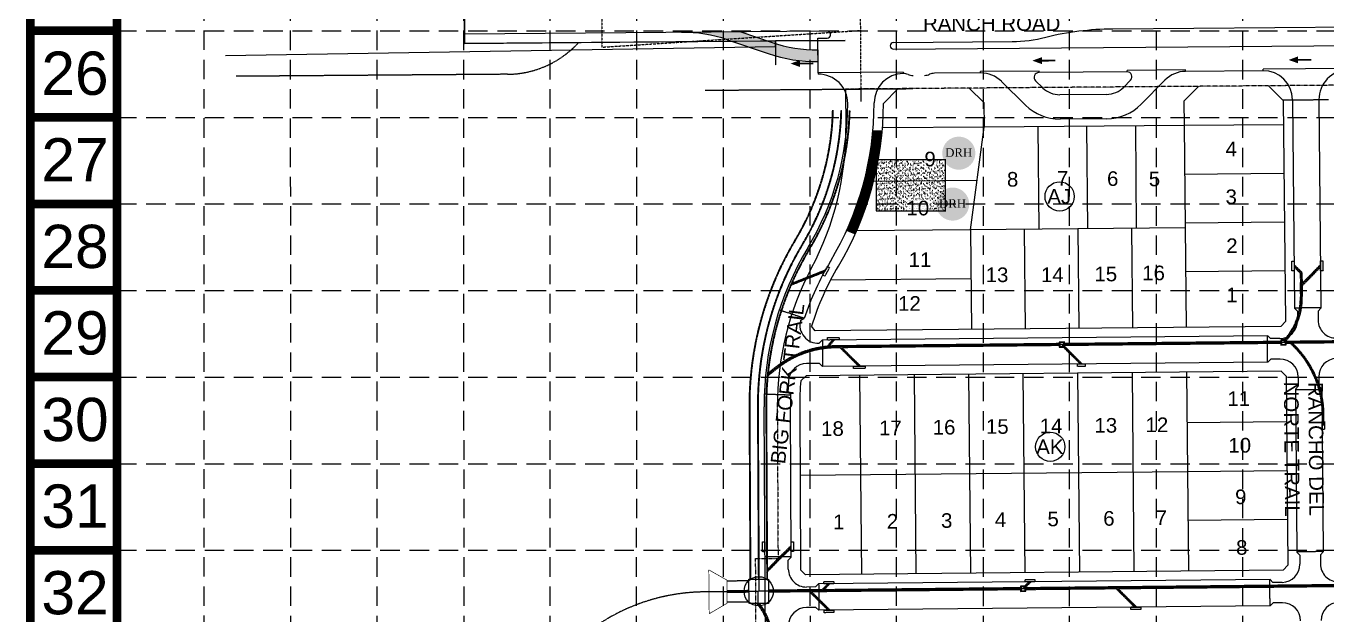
# Model space of a CAD drawing. Header units: inches. Extents: x 2510995 to 2514555, y 7106046 to 7111737.
# Drawn here: x 2510995 to 2512329, y 7108825 to 7109429 of the extents above; entities that cross this region are included whole.
import ezdxf
from ezdxf.enums import TextEntityAlignment as Align

# ---------------------------------------------------------------- set-up
doc = ezdxf.new("R2010")
doc.units = ezdxf.units.IN
doc.header["$MEASUREMENT"] = 0
for name, pattern in [('BORDER2', [0.875, 0.25, -0.125, 0.25, -0.125, 0, -0.125]), ('DASHED', [0.75, 0.5, -0.25]), ('HIDDEN', [0.375, 0.25, -0.125]), ('XHO465BS$0$HIDDEN', [0.375, 0.25, -0.125]), ('XHO465PV$0$HIDDEN2', [0.1875, 0.125, -0.0625]), ('XHO477ST$0$CL', [0.7, 0.5, -0.05, 0.1, -0.05]), ('XHOE001PT$0$HIDDEN2', [0.1875, 0.125, -0.0625]), ('XHOE002PPT-PHASE10$0$HIDDEN2', [0.1875, 0.125, -0.0625])]:
    doc.linetypes.add(name, pattern=pattern)
for name, color, linetype in [('BASE', 7, 'Continuous'), ('C-ROAD-LBL', 7, 'Continuous'), ('EROSION BLANKETS', 84, 'Continuous'), ('GRID', 254, 'DASHED'), ('LEGEND', 7, 'Continuous'), ('XHO465BS$0$C-ROAD-BACK-N', 6, 'Continuous'), ('XHO465BS$0$C-SSWR-UNDR-N', 3, 'XHO465BS$0$HIDDEN'), ('XHO465PT$0$C-ROAD-IDEN-N', 1, 'Continuous'), ('XHO465PT$0$V-ADJC-E', 6, 'Continuous'), ('XHO465PT$0$V-BNDY-N-P5', 3, 'BORDER2'), ('XHO465PT$0$V-PROP-SUBD-BLOK-IDEN-N-P5', 6, 'Continuous'), ('XHO465PT$0$V-PROP-SUBD-IDEN-N-P5', 6, 'Continuous'), ('XHO465PT$0$V-PROP-SUBD-N-P5', 7, 'Continuous'), ('XHO465PT$0$V-RWAY-LINE-N-P5', 4, 'Continuous'), ('XHO465PV$0$C-ROAD-BACK-N', 4, 'Continuous'), ('XHO465PV$0$C-ROAD-EXPJ', 6, 'XHO465PV$0$HIDDEN2'), ('XHO465ST$0$C-STRM-T1-TEXT', 4, 'Continuous'), ('XHOE001PT$0$V-ADJC-LINE-E', 6, 'Continuous'), ('XHOE001PT$0$V-ESMT-SSWR-E', 6, 'XHOE001PT$0$HIDDEN2'), ('XHOE001PV$0$C-ROAD-ASPH-N', 4, 'Continuous'), ('XHOE002PPT-PHASE10$0$V-ADJC-LINE-E', 6, 'Continuous'), ('XHOE002PPT-PHASE10$0$V-ESMT-SSWR-E', 6, 'XHOE002PPT-PHASE10$0$HIDDEN2'), ('ZSTORM', 5, 'XHO477ST$0$CL')]:
    doc.layers.add(name, color=color, linetype=linetype)
doc.styles.add('DRHorton', font='dutcheb.ttf')
doc.styles.get("Standard").update_dxf_attribs({"font": 'ARIAL.TTF'})
pattern_1 = [(37.5, (0, 0), (-0.0629933581, 1.926823769), [0, -1.52, 0, -1.7, 0, -1.625]), (7.5, (0, 0), (1.7697767053, 2.8221460652), [0, -0.82, 0, -1.37, 0, -0.525]), (327.5, (-1.23, 0), (3.11414186175, 0.00565905354), [0, -0.5, 0, -1.8, 0, -2.35]), (317.5, (-1.23, 0), (3.0061266046, 0.8776755649), [0, -0.25, 0, -1.18, 0, -1.35])]

# ---------------------------------------------------------------- blocks, each defined once
blk = doc.blocks.new('DRHorton')
h = blk.add_hatch(color=1)
h.paths.add_polyline_path([(78.7, 25.8, 1), (40.4, 25.8, 1)])
h.paths.add_polyline_path([(42.3, 17.9), (76.5, 17.9), (76.5, 34.9), (42.3, 34.9)], flags=24)
at = {"layer": 'BASE', "color": 176, "style": 'DRHorton'}
blk.add_text('DRH', height=9.81, dxfattribs=at).set_placement((59.4, 21.6), align=Align.CENTER)

msp = doc.modelspace()

# ---------------------------------------------------------------- hatches: boundary and pattern name
at = {"layer": 'BASE'}
h = msp.add_hatch(dxfattribs=at)
h.set_pattern_fill('AR-SAND', color=30, scale=1.29438, style=0)
h.set_pattern_definition([(37.5, (2513630.1838, 7109083.5384), (-0.131303, 4.0162554), [0, -3.1682753, 0, -3.543466, 0, -3.3871365]), (7.5, (2513630.184, 7109083.5384), (3.688908, 5.882458), [0, -1.709201, 0, -2.8556166, 0, -1.0943056]), (327.5, (2513627.62, 7109083.5384), (6.491091, 0.011796), [0, -1.042196, 0, -3.751905, 0, -4.8983204]), (317.5, (2513627.62, 7109083.5384), (6.265945, 1.82942), [0, -0.521098, 0, -2.459582, 0, -2.813929])])
h.paths.add_polyline_path([(2511937.7, 7109239.9), (2511937.7, 7109292), (2511866.4, 7109292), (2511866.4, 7109239.9)])
at = {"layer": 'XHOE001PV$0$C-ROAD-ASPH-N'}
h = msp.add_hatch(dxfattribs=at)
h.set_pattern_fill('AR-SAND', style=0)
h.set_pattern_definition(pattern_1)
h.paths.add_polyline_path([(2511759.6, 7109412.4), (2511727.6, 7109423.2), (2511666.7, 7109422.8, -0.083527), (2511713.9, 7109415.2), (2511755.8, 7109401, 0.083527), (2511806.9, 7109392.8), (2511806.8, 7109404.8, -0.083527)])
h = msp.add_hatch(dxfattribs=at)
h.set_pattern_fill('AR-SAND', style=0)
h.set_pattern_definition(pattern_1)
h.paths.add_polyline_path([(2511759.6, 7109412.4), (2511727.6, 7109423.2), (2511666.7, 7109422.8, -0.083527), (2511713.9, 7109415.2), (2511755.8, 7109401, 0.083527), (2511806.9, 7109392.8), (2511806.8, 7109404.8, -0.083527)])

# ---------------------------------------------------------------- linework, layer by layer
at = {"color": 7}
for points in [[(2511778.6, 7109390.8, 0, 7.14, 0), (2511788.4, 7109390.8, 7.14, 7.14, 0)], [(2512026.5, 7109393.8, 0, 7.14, 0), (2512036.3, 7109393.8, 7.14, 7.14, 0)], [(2512289.2, 7109394.5, 0, 7.14, 0), (2512299, 7109394.6, 7.14, 7.14, 0)]]:
    msp.add_lwpolyline(points, format="xyseb", dxfattribs=at)
at = {"color": 7, "const_width": 1.89}
for points in [[(2512036.3, 7109393.8), (2512050, 7109393.9)], [(2512299, 7109394.6), (2512312.7, 7109394.6)], [(2511788.4, 7109390.8), (2511802.1, 7109390.9)]]:
    msp.add_lwpolyline(points, dxfattribs=at)
at = {"layer": 'BASE', "color": 30, "linetype": 'Continuous'}
for p, q in [((2511866.4, 7109292), (2511866.4, 7109239.9)), ((2511937.7, 7109292), (2511866.4, 7109292)), ((2511937, 7109291.8), (2511937, 7109239.7)), ((2511866.4, 7109239.9), (2511937.7, 7109239.9))]:
    msp.add_line(p, q, dxfattribs=at)
at = {"layer": 'BASE', "const_width": 8.88}
for points in [[(2514550.5, 7106050.7), (2514550.5, 7111732.7), (2510999.2, 7111732.7), (2510999.2, 7106050.7)], [(2514461.7, 7106139.5), (2514461.7, 7111643.9), (2511088, 7111643.9), (2511088, 7106139.5)]]:
    msp.add_lwpolyline(points, close=True, dxfattribs=at)
for points in [[(2511088, 7109424.4), (2510999.2, 7109424.4)], [(2511088, 7109335.6), (2510999.2, 7109335.6)], [(2511088, 7109246.9), (2510999.2, 7109246.9)], [(2511088, 7109158.1), (2510999.2, 7109158.1)], [(2511088, 7109069.3), (2510999.2, 7109069.3)], [(2511088, 7108980.5), (2510999.2, 7108980.5)], [(2511088, 7108891.7), (2510999.2, 7108891.7)]]:
    msp.add_lwpolyline(points, dxfattribs=at)
at = {"layer": 'EROSION BLANKETS', "const_width": 10}
msp.add_lwpolyline([(2511840, 7109217.5), (2511846.7, 7109233.9), (2511857.2, 7109263.8), (2511863.8, 7109293.5), (2511867.9, 7109319.5), (2511867.9, 7109322.4)], dxfattribs=at)
at = {"layer": 'GRID', "color": 252, "linetype": 'HIDDEN', "lineweight": 0, "ltscale": 80}
for p, q in [((2511177.6, 7106494.7), (2511177.1, 7111640.6)), ((2511266.7, 7106494.6), (2511265.6, 7111640.6)), ((2511355.3, 7106494.6), (2511354.4, 7111640.3)), ((2511444.5, 7106494.6), (2511443.1, 7111640.2)), ((2511532.5, 7106494.6), (2511532.1, 7111640.9)), ((2511620.7, 7106494.6), (2511621, 7111640.7)), ((2511710.2, 7106494.6), (2511709.7, 7111640.4)), ((2511799.3, 7106494.6), (2511798.4, 7111640.5)), ((2511887.3, 7106494.6), (2511887.4, 7111640.4)), ((2511976.4, 7106494.5), (2511976.3, 7111640.4)), ((2512064.6, 7106494.5), (2512064.8, 7111640.4)), ((2512153.4, 7106494.5), (2512153.9, 7111640.3)), ((2512242.2, 7106494.5), (2512242.2, 7111643.9)), ((2511088, 7109424.4), (2514461.7, 7109424.4)), ((2511088, 7109335.6), (2514461.7, 7109335.6)), ((2511088, 7109246.9), (2514461.7, 7109246.9)), ((2511088, 7109158.1), (2514461.7, 7109158.1)), ((2511088, 7109069.3), (2514461.7, 7109069.3)), ((2511088, 7108980.5), (2514461.7, 7108980.5)), ((2511088, 7108891.7), (2514461.7, 7108891.7))]:
    msp.add_line(p, q, dxfattribs=at)
at = {"layer": 'XHO465BS$0$C-ROAD-BACK-N', "color": 7}
for p, q in [((2511816.2, 7109423.9), (2511444.5, 7109421)), ((2512872.4, 7109432.2), (2512108.9, 7109426.2)), ((2511806.7, 7109416.8), (2511816.2, 7109416.9)), ((2511807, 7109381.3), (2511806.7, 7109416.8)), ((2511884.3, 7109412.5), (2512005.8, 7109413.4)), ((2511884.3, 7109405.5), (2512647.9, 7109411.4)), ((2511894, 7109382), (2511807, 7109381.3)), ((2511894, 7109382), (2511894, 7109380.5)), ((2511894.1, 7109380.5), (2511894, 7109380.5)), ((2511973.5, 7109381.2), (2511926.1, 7109380.8)), ((2512033.4, 7109383.1), (2511973.5, 7109382.7)), ((2511973.5, 7109381.2), (2511973.5, 7109382.7)), ((2512033.4, 7109381.6), (2512033.4, 7109383.1)), ((2512123.7, 7109382.3), (2512033.4, 7109381.6)), ((2512183.5, 7109384.3), (2512123.7, 7109383.8)), ((2512123.7, 7109382.3), (2512123.7, 7109383.8)), ((2512183.5, 7109382.8), (2512183.5, 7109384.3)), ((2512263.1, 7109383.4), (2512183.5, 7109382.8)), ((2512350.1, 7109385.6), (2512263.1, 7109384.9)), ((2512263.1, 7109383.4), (2512263.1, 7109384.9))]:
    msp.add_line(p, q, dxfattribs=at)
for centre, radius, start, end in [((2511816.2, 7109420.4), 3.5, 270.4488, 90.4488), ((2512111.2, 7109126.7), 299.5, 90.4488, 103.7102), ((2511884.3, 7109409), 3.5, 90.4488, 270.4488), ((2512004.6, 7109563.9), 150.5, 270.4488, 283.7102), ((2511894.2, 7109367.5), 13, 67.8266, 90.4488), ((2511904, 7109391.6), 13, 247.8266, 270.8975), ((2511916, 7109391.7), 13, 270, 293.1608), ((2511926.2, 7109367.8), 13, 90.4488, 113.0707)]:
    msp.add_arc(centre, radius, start, end, dxfattribs=at)
at = {"layer": 'XHO465BS$0$C-SSWR-UNDR-N', "color": 7}
for p, q in [((2511849.7, 7109484.7), (2511850.2, 7109424.7)), ((2511584.8, 7109467.1), (2511585.3, 7109407.6)), ((2511585.3, 7109407.6), (2511850.2, 7109424.7)), ((2511850.2, 7109424.7), (2511850.6, 7109364.7)), ((2511855.6, 7109364.7), (2511845.6, 7109364.7))]:
    msp.add_line(p, q, dxfattribs=at)
at = {"layer": 'XHO465PT$0$V-ADJC-E', "color": 7}
for p, q in [((2511199.4, 7109399), (2511763.1, 7109408.2)), ((2511444.5, 7109411.5), (2511763.1, 7109414)), ((2511834.6, 7109414.6), (2511763.1, 7109414))]:
    msp.add_line(p, q, dxfattribs=at)
at = {"layer": 'XHO465PT$0$V-BNDY-N-P5', "color": 7}
for p, q in [((2512782, 7109372), (2511835, 7109364.6)), ((2512782, 7109372), (2511835, 7109364.6)), ((2511765, 7109038.9), (2511765.8, 7108883.3)), ((2511742.8, 7108883.1), (2511765.8, 7108883.3)), ((2511743.3, 7108790.3), (2511742.8, 7108883.1))]:
    msp.add_line(p, q, dxfattribs=at)
at = {"layer": 'XHO465PT$0$V-BNDY-N-P5', "color": 7, "linetype": 'Continuous'}
msp.add_line((2511835, 7109364.6), (2511835.3, 7109324.6), dxfattribs=at)
for centre, start, end in [((2511535.3, 7109322.2), 331.984, 0.4488), ((2512065, 7109040.4), 151.9841, 180.2918)]:
    msp.add_arc(centre, 300, start, end, dxfattribs=at)
at = {"layer": 'XHO465PT$0$V-PROP-SUBD-BLOK-IDEN-N-P5', "color": 7}
for centre in [(2512054.5, 7109254.5), (2512044.9, 7108997.8)]:
    msp.add_circle(centre, 15, dxfattribs=at)
at = {"layer": 'XHO465PT$0$V-PROP-SUBD-N-P5', "color": 7}
for p, q in [((2512082.1, 7109326.5), (2512083.1, 7109221.4)), ((2512132.1, 7109326.9), (2512133.1, 7109221.8)), ((2512284.1, 7109328.1), (2512182.1, 7109327.3)), ((2512182.1, 7109327.3), (2512184.1, 7109120.3)), ((2511977.1, 7109325.7), (2511872.8, 7109324.9)), ((2511963.1, 7109220.2), (2511977.1, 7109325.7)), ((2512032.1, 7109326.1), (2512033.1, 7109220.9)), ((2512284.5, 7109278.1), (2512182.6, 7109277.1)), ((2511969.8, 7109270.8), (2511863.8, 7109269.8)), ((2511963.1, 7109220.2), (2511846.2, 7109219.1)), ((2512183.1, 7109222.3), (2511963.1, 7109220.2)), ((2511963.1, 7109220.2), (2511964.1, 7109118.2)), ((2512018.1, 7109220.7), (2512019.1, 7109118.7)), ((2512073.1, 7109221.3), (2512074.1, 7109119.3)), ((2512128.1, 7109221.8), (2512129.1, 7109119.8)), ((2512285, 7109228.1), (2512183, 7109227.1)), ((2511963.6, 7109170.2), (2511819.5, 7109168.8)), ((2512285.5, 7109178.1), (2512183.5, 7109177.1)), ((2512072.8, 7109073.3), (2512074.8, 7108869.3)), ((2512128.7, 7109073.8), (2512130.6, 7108869.8)), ((2512184.5, 7109074.3), (2512186.5, 7108870.3)), ((2511849.3, 7109071.1), (2511851.3, 7108867.1)), ((2511905.2, 7109071.6), (2511907.2, 7108867.6)), ((2511961.1, 7109072.2), (2511963, 7108868.2)), ((2512016.9, 7109072.7), (2512018.9, 7108868.7)), ((2512287, 7109023.3), (2512185, 7109022.3)), ((2512185.5, 7108972.3), (2511788.3, 7108968.5)), ((2512287.5, 7108973.3), (2512185.5, 7108972.3)), ((2512288, 7108923.3), (2512186, 7108922.3))]:
    msp.add_line(p, q, dxfattribs=at)
at = {"layer": 'XHO465PT$0$V-RWAY-LINE-N-P5', "color": 7}
for p, q in [((2512196.7, 7109367.4), (2512181.8, 7109352.3)), ((2512196.7, 7109367.4), (2512181.8, 7109352.3)), ((2512283.8, 7109353), (2512268.7, 7109368)), ((2512283.8, 7109353), (2512268.7, 7109368)), ((2511888.6, 7109365), (2511873.8, 7109349.9)), ((2511888.6, 7109365), (2511873.8, 7109349.9)), ((2511976.8, 7109350.7), (2511961.7, 7109365.6)), ((2511976.8, 7109350.7), (2511961.7, 7109365.6)), ((2512283.8, 7109353), (2512286, 7109126.3)), ((2511976.8, 7109350.7), (2511977.1, 7109325.7)), ((2512181.8, 7109352.3), (2512182.1, 7109327.3)), ((2512182.1, 7109327.3), (2511977.1, 7109325.7)), ((2512281.1, 7109121.3), (2512286, 7109126.3)), ((2511803.7, 7109116.6), (2511800.1, 7109121.4)), ((2512281.1, 7109121.3), (2511803.7, 7109116.6)), ((2512281.5, 7109075.3), (2511794.6, 7109070.5)), ((2512286.6, 7109070.3), (2512281.5, 7109075.3)), ((2511789.1, 7109065.5), (2511794.6, 7109070.5)), ((2512286.6, 7109070.3), (2512288.5, 7108876.3)), ((2511788, 7109039), (2511788.8, 7108871.5)), ((2512283.5, 7108871.3), (2512288.5, 7108876.3)), ((2511793.9, 7108866.5), (2511788.8, 7108871.5)), ((2512283.5, 7108871.3), (2511793.9, 7108866.5))]:
    msp.add_line(p, q, dxfattribs=at)
for centre, radius, start, end in [((2511550.8, 7109349.5), 323, 328.9869, 0.0607), ((2512065, 7109040.4), 277, 148.9869, 162.9984), ((2512065, 7109040.4), 277, 174.7939, 180.292)]:
    msp.add_arc(centre, radius, start, end, dxfattribs=at)
at = {"layer": 'XHO465PV$0$C-ROAD-BACK-N', "color": 7}
for p, q in [((2511807, 7109381.3), (2511807, 7109379.8)), ((2511807, 7109381.3), (2511807, 7109379.8)), ((2511994.8, 7109372.5), (2512019.6, 7109348.2)), ((2511994.8, 7109372.5), (2512019.6, 7109348.2)), ((2512029.9, 7109373.1), (2512037.1, 7109366)), ((2512029.9, 7109373.1), (2512037.1, 7109366)), ((2512127.3, 7109373.8), (2512120.2, 7109366.6)), ((2512127.3, 7109373.8), (2512120.2, 7109366.6)), ((2512162.4, 7109373.8), (2512138, 7109349.1)), ((2512162.4, 7109373.8), (2512138, 7109349.1)), ((2512102.6, 7109359.2), (2512054.8, 7109358.8)), ((2512102.6, 7109359.2), (2512054.8, 7109358.8)), ((2512293.3, 7109353.7), (2512295.4, 7109139.8)), ((2512320.3, 7109353.8), (2512322.4, 7109140.1)), ((2512102.8, 7109334.2), (2512055, 7109333.8)), ((2512295.4, 7109139.8), (2512298.4, 7109136.8)), ((2512322.4, 7109140.1), (2512319.4, 7109137)), ((2511788.8, 7109127.3), (2511792.6, 7109129.2)), ((2512298.4, 7109136.8), (2512298.5, 7109127.5)), ((2512319.4, 7109137), (2512319.5, 7109127.7)), ((2511808, 7109104.2), (2511810.9, 7109107.2)), ((2512267.8, 7109111.7), (2511810.9, 7109107.2)), ((2512267.8, 7109111.7), (2512270.8, 7109108.7)), ((2512280.2, 7109108.8), (2512270.8, 7109108.7)), ((2512268, 7109084.7), (2512271, 7109087.7)), ((2512280.4, 7109087.8), (2512271, 7109087.7)), ((2511808.2, 7109083.2), (2511794.9, 7109083.1)), ((2511808.2, 7109083.2), (2511811.2, 7109080.2)), ((2512268, 7109084.7), (2511811.2, 7109080.2)), ((2512296.2, 7109057), (2512299.2, 7109060.1)), ((2512299.1, 7109069.5), (2512299.2, 7109060.1)), ((2512320.1, 7109069.7), (2512320.2, 7109060.3)), ((2512323.2, 7109057.3), (2512320.2, 7109060.3)), ((2511775.8, 7109054.8), (2511778.7, 7109051.7)), ((2512296.2, 7109057), (2512297.8, 7108889.8)), ((2512323.2, 7109057.3), (2512324.8, 7108890.1)), ((2511752.8, 7108790.4), (2511751.5, 7109038.8)), ((2511779.3, 7108884.7), (2511778.5, 7109038.9)), ((2512297.8, 7108889.8), (2512300.9, 7108886.8)), ((2512300.9, 7108886.8), (2512300.9, 7108877.5)), ((2512324.8, 7108890.1), (2512321.9, 7108887)), ((2512321.9, 7108887), (2512321.9, 7108877.7)), ((2511779.3, 7108884.7), (2511776.3, 7108881.7)), ((2511776.3, 7108872.4), (2511776.3, 7108881.7)), ((2512270.2, 7108861.7), (2511807.2, 7108857.2)), ((2512270.2, 7108861.7), (2512273.2, 7108858.7)), ((2511804.3, 7108854.1), (2511795, 7108854)), ((2511804.3, 7108854.1), (2511807.2, 7108857.2)), ((2512282.6, 7108858.8), (2512273.2, 7108858.7)), ((2511804.5, 7108833.1), (2511795, 7108833)), ((2511804.5, 7108833.1), (2511807.5, 7108830.2)), ((2512270.5, 7108834.7), (2511807.5, 7108830.2)), ((2512270.5, 7108834.7), (2512273.4, 7108837.7)), ((2512282.8, 7108837.8), (2512273.4, 7108837.7))]:
    msp.add_line(p, q, dxfattribs=at)
for centre, radius, start, end in [((2511807.3, 7109349.9), 30, 0.0718, 90.4488), ((2511807.3, 7109349.9), 30, 0.0718, 90.4488), ((2511894.3, 7109350.5), 30, 90.4488, 180.1673), ((2511894.3, 7109350.5), 30, 90.4488, 180.1673), ((2511973.8, 7109351.2), 30, 45.4488, 90.4488), ((2511973.8, 7109351.2), 30, 45.4488, 90.4488), ((2512033.4, 7109376.6), 5, 90.4488, 225.4488), ((2512033.4, 7109376.6), 5, 90.4488, 225.4488), ((2512123.7, 7109377.3), 5, 315.4488, 90.4488), ((2512123.7, 7109377.3), 5, 315.4488, 90.4488), ((2512183.8, 7109352.8), 30, 90.4488, 135.4488), ((2512183.8, 7109352.8), 30, 90.4488, 135.4488), ((2512263.3, 7109353.4), 30, 0.5573, 90.4488), ((2512263.3, 7109353.4), 30, 0.5573, 90.4488), ((2512350.3, 7109354.1), 30, 90.4488, 180.5573), ((2512350.3, 7109354.1), 30, 90.4488, 180.5573), ((2512102.4, 7109384.2), 25, 270.4488, 315.4488), ((2512102.4, 7109384.2), 25, 270.4488, 315.4488), ((2512054.6, 7109383.8), 25, 225.4488, 270.4488), ((2512054.6, 7109383.8), 25, 225.4488, 270.4488), ((2511550.8, 7109349.5), 286.5, 328.9869, 0.0718), ((2511550.8, 7109349.5), 313.5, 328.9869, 0.1673), ((2512054.6, 7109383.8), 50, 225.4488, 270.4488), ((2512102.4, 7109384.2), 50, 270.4488, 315.4488), ((2512065, 7109040.4), 313.5, 148.9869, 180.292), ((2512065, 7109040.4), 286.5, 148.9869, 161.9365), ((2511806.7, 7109122.6), 18.5, 165.3927, 273.7903), ((2512280, 7109127.3), 18.5, 270.5573, 0.5573), ((2512338, 7109127.8), 18.5, 180.5573, 270.5573), ((2512280.6, 7109069.3), 18.5, 0.5573, 90.5573), ((2512338.6, 7109069.8), 18.5, 90.5573, 180.5573), ((2511795.1, 7109064.6), 18.5, 90.5573, 174.8847), ((2512065, 7109040.4), 289.5, 174.8847, 177.152), ((2512065, 7109040.4), 286.5, 177.7445, 180.292), ((2512282.4, 7108877.3), 18.5, 270.5573, 0.5573), ((2512340.4, 7108877.8), 18.5, 180.5573, 270.5573), ((2511794.8, 7108872.5), 18.5, 180.292, 270.5573), ((2511795.1, 7108814.5), 18.5, 90.5573, 180.292), ((2512283, 7108819.3), 18.5, 0.5573, 90.5573), ((2512341, 7108819.8), 18.5, 90.5573, 180.5573)]:
    msp.add_arc(centre, radius, start, end, dxfattribs=at)
at = {"layer": 'XHO465PV$0$C-ROAD-EXPJ', "color": 7}
for p, q in [((2512295.9, 7109140.4), (2512321.9, 7109140.7)), ((2511767.6, 7109138.1), (2511792.3, 7109130)), ((2511811.8, 7109080.7), (2511811.6, 7109106.7)), ((2512267.2, 7109111.1), (2512267.4, 7109085.1)), ((2511752.2, 7109052), (2511778.2, 7109051.1)), ((2512296.7, 7109056.4), (2512322.7, 7109056.7)), ((2512298.3, 7108890.4), (2512324.3, 7108890.7)), ((2511752.8, 7108885.2), (2511778.8, 7108885.3)), ((2512269.6, 7108861.2), (2512269.9, 7108835.2)), ((2511808.1, 7108830.7), (2511807.9, 7108856.7))]:
    msp.add_line(p, q, dxfattribs=at)
at = {"layer": 'XHO465ST$0$C-STRM-T1-TEXT', "color": 7}
msp.add_circle((2511746, 7108849.6), 15, dxfattribs=at)
msp.add_circle((2511746, 7108849.6), 15, dxfattribs=at)
at = {"layer": 'XHOE001PT$0$V-ADJC-LINE-E', "color": 7}
for p, q in [((2511437, 7110478.1), (2511444.5, 7109411.5)), ((2511437, 7110478.1), (2511444.5, 7109411.5)), ((2511444.5, 7109411.5), (2511437.1, 7110478.4)), ((2511444.5, 7109411.5), (2511437.1, 7110478.4)), ((2511834.6, 7109414.6), (2511444.5, 7109411.5)), ((2511444.5, 7109411.5), (2511763.1, 7109414))]:
    msp.add_line(p, q, dxfattribs=at)
msp.add_lwpolyline([(2511199.4, 7109399), (2511763.1, 7109408.2), (2511763.1, 7109414), (2511834.6, 7109414.6)], dxfattribs=at)
at = {"layer": 'XHOE001PT$0$V-ESMT-SSWR-E', "color": 7}
msp.add_line((2511763.1, 7109414), (2511763.2, 7109389), dxfattribs=at)
at = {"layer": 'XHOE001PV$0$C-ROAD-ASPH-N', "color": 7}
for p, q in [((2511727.6, 7109423.2), (2511666.7, 7109422.8)), ((2511727.6, 7109423.2), (2511666.7, 7109422.8)), ((2511727.6, 7109423.2), (2511759.6, 7109412.4)), ((2511727.6, 7109423.2), (2511759.6, 7109412.4)), ((2511713.9, 7109415.2), (2511755.8, 7109401)), ((2511713.9, 7109415.2), (2511755.8, 7109401)), ((2511806.9, 7109392.8), (2511806.8, 7109404.8)), ((2511806.9, 7109392.8), (2511806.8, 7109404.8))]:
    msp.add_line(p, q, dxfattribs=at)
for centre, radius, start, end in [((2511667.8, 7109278.8), 144, 71.3502, 90.4488), ((2511667.8, 7109278.8), 144, 71.3502, 90.4488), ((2511805.7, 7109548.8), 144, 251.3502, 270.4488), ((2511805.7, 7109548.8), 144, 251.3502, 270.4488), ((2511805.7, 7109548.8), 156, 251.3502, 270.4488), ((2511805.7, 7109548.8), 156, 251.3502, 270.4488)]:
    msp.add_arc(centre, radius, start, end, dxfattribs=at)
at = {"layer": 'XHOE002PPT-PHASE10$0$V-ADJC-LINE-E', "color": 7}
for p, q in [((2511834.6, 7109414.6), (2511444.5, 7109411.5)), ((2511444.5, 7109411.5), (2511763.1, 7109414))]:
    msp.add_line(p, q, dxfattribs=at)
at = {"layer": 'XHOE002PPT-PHASE10$0$V-ESMT-SSWR-E', "color": 7}
msp.add_line((2511763.1, 7109414), (2511763.2, 7109389), dxfattribs=at)
at = {"layer": 'ZSTORM', "color": 5}
for p, q in [((2511488.3, 7109379.8), (2511210.3, 7109377.7)), ((2511690.9, 7109363.4), (2511827.6, 7109364.5)), ((2511827.6, 7109364.5), (2511850.6, 7109364.7)), ((2511850.6, 7109364.7), (2511904.1, 7109365.1)), ((2511850.6, 7109364.7), (2511850.7, 7109351.9)), ((2512283.2, 7109353.7), (2512330.2, 7109353.8)), ((2512295, 7109184.4), (2512302.9, 7109176.6)), ((2512295, 7109183.2), (2512302, 7109176.3)), ((2512295, 7109181.9), (2512301.2, 7109175.9)), ((2512322, 7109183.4), (2512302.2, 7109163.2)), ((2512322, 7109184.6), (2512303.1, 7109165.4)), ((2512322, 7109182.1), (2512303.2, 7109162.9)), ((2511778.6, 7109163.5), (2511813.3, 7109177.2)), ((2511779, 7109164.5), (2511813.9, 7109178.2)), ((2511779.5, 7109165.4), (2511814.4, 7109179.2)), ((2512301.1, 7109166.2), (2512301.3, 7109151.6)), ((2512303.1, 7109166.2), (2512301.1, 7109166.2)), ((2512301.2, 7109175.9), (2512301.3, 7109166.2)), ((2512302, 7109176.3), (2512302.3, 7109151.6)), ((2512302.9, 7109176.6), (2512303, 7109166.2)), ((2512303.1, 7109166.2), (2512303.1, 7109165.4)), ((2512303.2, 7109162.9), (2512303.3, 7109151.7)), ((2511816.3, 7109100.9), (2511821.6, 7109107.3)), ((2511816.4, 7109099.9), (2511822.6, 7109107.3)), ((2511818.4, 7109101.1), (2511823.5, 7109107.3)), ((2512581.5, 7109107.7), (2511825.1, 7109100.3)), ((2512054.8, 7109103.6), (2511825.1, 7109101.3)), ((2511849.2, 7109080.6), (2511829.4, 7109100.4)), ((2512054.8, 7109101.6), (2511831.4, 7109099.4)), ((2512076.7, 7109082.8), (2512056.7, 7109102.6)), ((2512075.6, 7109082.8), (2512057.7, 7109100.6)), ((2512282, 7109105.8), (2512058.8, 7109103.6)), ((2512282, 7109103.8), (2512058.8, 7109101.6)), ((2512077.7, 7109082.8), (2512058.8, 7109101.6)), ((2512353.1, 7109106.5), (2512286, 7109105.8)), ((2512291.1, 7109103.9), (2512286, 7109103.8)), ((2512294.2, 7109100.9), (2512291.1, 7109103.9)), ((2512294.7, 7109101.4), (2512291.2, 7109104.9)), ((2512340.4, 7109104.4), (2512293.2, 7109103.9)), ((2512295.3, 7109101.9), (2512293.2, 7109103.9)), ((2511829.3, 7109099.4), (2511825.1, 7109099.3)), ((2511848.2, 7109080.6), (2511829.3, 7109099.4)), ((2511850.3, 7109080.6), (2511831.4, 7109099.4)), ((2511754.7, 7109070), (2511764, 7109077.5)), ((2511754.8, 7109071.4), (2511763.4, 7109078.3)), ((2511755, 7109072.8), (2511762.7, 7109079)), ((2511736.1, 7109038.7), (2511737, 7108862)), ((2511736.7, 7109038.7), (2511737.6, 7108862)), ((2511744.7, 7109038.8), (2511745.6, 7108862.1)), ((2511745, 7109038.8), (2511746, 7108849.6)), ((2511745.3, 7109038.8), (2511746.2, 7108862.1)), ((2511753.3, 7109038.8), (2511754.2, 7108862.1)), ((2511753.9, 7109038.8), (2511754.7, 7108872.1)), ((2512324, 7109023.7), (2512324, 7109031)), ((2512324.8, 7109023.7), (2512324.7, 7109031)), ((2512324.8, 7109023.7), (2512324.8, 7109019.7)), ((2512325.5, 7109023.7), (2512325.5, 7109031)), ((2511779.2, 7108896.6), (2511754.1, 7108871.5)), ((2511779.2, 7108895.3), (2511754.1, 7108870.2)), ((2511779.2, 7108894.1), (2511754.1, 7108869)), ((2511735.9, 7108860.3), (2511713.4, 7108860.1)), ((2511754.7, 7108869.6), (2511754.8, 7108862.1)), ((2511713.5, 7108849.2), (2511690, 7108849)), ((2511736, 7108850.3), (2511713.5, 7108850.1)), ((2511746, 7108849.6), (2511713.5, 7108849.2)), ((2511736, 7108848.6), (2511713.5, 7108848.4)), ((2511745.4, 7108837.1), (2511745.3, 7108849.6)), ((2512584.9, 7108857.7), (2511746, 7108849.6)), ((2511810.8, 7108851.2), (2511756, 7108850.7)), ((2511798.1, 7108849.1), (2511756, 7108848.7)), ((2511817.1, 7108830.3), (2511798.1, 7108849.1)), ((2511818.1, 7108830.3), (2511798.2, 7108850.1)), ((2512015.1, 7108851.2), (2511800.2, 7108849.1)), ((2511819.2, 7108830.3), (2511800.2, 7108849.1)), ((2511817.9, 7108857.3), (2511810.8, 7108850.2)), ((2511816.8, 7108857.3), (2511810.8, 7108851.2)), ((2511818.9, 7108857.3), (2511812.9, 7108851.2)), ((2512015, 7108853.2), (2511812.9, 7108851.2)), ((2512024, 7108859.3), (2512017, 7108852.2)), ((2512022.9, 7108859.3), (2512017.9, 7108854.2)), ((2512025.1, 7108859.3), (2512019, 7108853.2)), ((2512354.7, 7108856.5), (2512019, 7108853.2)), ((2512112.6, 7108852.1), (2512019.1, 7108851.2)), ((2512132.6, 7108833.3), (2512112.6, 7108853.1)), ((2512131.5, 7108833.3), (2512112.6, 7108852.1)), ((2512343.8, 7108854.4), (2512114.7, 7108852.1)), ((2512133.6, 7108833.3), (2512114.7, 7108852.1)), ((2511736.1, 7108838.6), (2511713.6, 7108838.4))]:
    msp.add_line(p, q, dxfattribs=at)
at = {"layer": 'ZSTORM', "color": 5, "linetype": 'Continuous'}
for p, q in [((2512059.4, 7109105.3), (2512054.1, 7109105.2)), ((2512054.1, 7109105.2), (2512054.1, 7109099.9)), ((2512054.1, 7109099.9), (2512059.5, 7109099.9)), ((2512054.8, 7109104.6), (2512054.8, 7109100.6)), ((2512058.8, 7109104.6), (2512054.8, 7109104.6)), ((2512054.8, 7109100.6), (2512058.8, 7109100.6)), ((2512058.8, 7109100.6), (2512058.8, 7109104.6)), ((2512059.5, 7109099.9), (2512059.4, 7109105.3)), ((2512281.3, 7109107.5), (2512281.3, 7109102.1)), ((2512286.6, 7109107.5), (2512281.3, 7109107.5)), ((2512281.3, 7109102.1), (2512286.7, 7109102.2)), ((2512282, 7109106.8), (2512282, 7109102.8)), ((2512286, 7109106.8), (2512282, 7109106.8)), ((2512282, 7109102.8), (2512286, 7109102.8)), ((2512286, 7109102.8), (2512286, 7109106.8)), ((2512286.7, 7109102.2), (2512286.6, 7109107.5)), ((2512019.7, 7108854.9), (2512014.4, 7108854.8)), ((2512019, 7108854.2), (2512015, 7108854.2))]:
    msp.add_line(p, q, dxfattribs=at)
at = {"layer": 'ZSTORM', "color": 5}
for points in [[(2511811.5, 7109174), (2511816.3, 7109182.7), (2511818.5, 7109181.5), (2511813.7, 7109172.8)], [(2512294.9, 7109188.2), (2512295, 7109178.2), (2512292.5, 7109178.2), (2512292.4, 7109188.2)], [(2512324.4, 7109188.4), (2512324.5, 7109178.4), (2512322, 7109178.4), (2512321.9, 7109188.4)], [(2511816.5, 7109109.8), (2511828.5, 7109109.9), (2511828.6, 7109107.4), (2511816.6, 7109107.3)], [(2511843.2, 7109080.5), (2511855.2, 7109080.6), (2511855.2, 7109078.1), (2511843.2, 7109078)], [(2512072.7, 7109082.8), (2512080.7, 7109082.8), (2512080.7, 7109080.3), (2512072.7, 7109080.3)], [(2512326, 7109023.7), (2512326.1, 7109015.7), (2512323.6, 7109015.7), (2512323.5, 7109023.7)], [(2511752.2, 7108900.2), (2511752.2, 7108890.2), (2511749.7, 7108890.2), (2511749.7, 7108900.2)], [(2511781.7, 7108900.3), (2511781.7, 7108890.3), (2511779.2, 7108890.3), (2511779.2, 7108900.3)], [(2511812.8, 7108859.7), (2511822.8, 7108859.8), (2511822.9, 7108857.3), (2511812.9, 7108857.2)], [(2512019, 7108861.7), (2512029, 7108861.8), (2512029, 7108859.3), (2512019, 7108859.2)], [(2512127.6, 7108833.3), (2512137.6, 7108833.4), (2512137.6, 7108830.9), (2512127.6, 7108830.8)], [(2511813.1, 7108830.2), (2511823.1, 7108830.3), (2511823.1, 7108827.8), (2511813.1, 7108827.7)]]:
    msp.add_lwpolyline(points, close=True, dxfattribs=at)
at = {"layer": 'ZSTORM', "color": 5, "linetype": 'Continuous'}
for points in [[(2512054.1, 7109105.2), (2512054.1, 7109099.9), (2512059.5, 7109099.9), (2512059.4, 7109105.3)], [(2512054.8, 7109104.6), (2512054.8, 7109100.6), (2512058.8, 7109100.6), (2512058.8, 7109104.6)], [(2512281.3, 7109107.5), (2512281.3, 7109102.1), (2512286.7, 7109102.2), (2512286.6, 7109107.5)], [(2512282, 7109106.8), (2512282, 7109102.8), (2512286, 7109102.8), (2512286, 7109106.8)], [(2512014.4, 7108854.8), (2512014.4, 7108849.5), (2512019.7, 7108849.6), (2512019.7, 7108854.9)], [(2512015, 7108854.2), (2512015.1, 7108850.2), (2512019.1, 7108850.2), (2512019, 7108854.2)]]:
    msp.add_lwpolyline(points, close=True, dxfattribs=at)
at = {"layer": 'ZSTORM', "color": 5, "const_width": 0.67}
for points in [[(2511694.8, 7108871.6), (2511695.2, 7108826.6)], [(2511713.4, 7108861.1), (2511694.8, 7108871.6)], [(2511713.4, 7108861.1), (2511713.6, 7108837.4)], [(2511695.2, 7108826.6), (2511713.6, 7108837.4)]]:
    msp.add_lwpolyline(points, dxfattribs=at)
at = {"layer": 'ZSTORM', "color": 5}
msp.add_lwpolyline([(2511755.9, 7108862.2), (2511756.1, 7108837.2), (2511736.1, 7108837), (2511735.9, 7108862), (2511755.9, 7108862.2)], dxfattribs=at)
for centre, radius, start, end in [((2511487.6, 7109479.6), 99.8, 270.3893, 317.6649), ((2511487.6, 7109479.6), 99.8, 270.3893, 317.6649), ((2511550.8, 7109349.5), 271.1, 328.9869, 358.611), ((2511550.8, 7109349.5), 271.7, 328.9869, 358.611), ((2511550.8, 7109349.5), 279.7, 328.9869, 358.611), ((2511550.8, 7109349.5), 280, 328.9869, 358.611), ((2511550.8, 7109349.5), 280.3, 328.9869, 358.611), ((2511550.8, 7109349.5), 288.3, 328.9869, 358.611), ((2511550.8, 7109349.5), 288.9, 328.9869, 358.611), ((2512065, 7109040.4), 328.9, 148.9869, 180.292), ((2512065, 7109040.4), 328.3, 148.9869, 180.292), ((2512065, 7109040.4), 320.3, 148.9869, 180.292), ((2512065, 7109040.4), 320, 148.9869, 180.292), ((2512065, 7109040.4), 319.7, 148.9869, 180.292), ((2512065, 7109040.4), 311.7, 148.9869, 180.292), ((2512065, 7109040.4), 311.1, 148.9869, 156.242), ((2512065, 7109040.4), 311.1, 156.6334, 173.9306), ((2512237.3, 7109150.4), 65, 315.4821, 1.1146), ((2512237.3, 7109150.4), 64, 317.094, 1.1146), ((2512237.3, 7109150.4), 66, 317.545, 1.1146), ((2511826.1, 7109000.3), 101, 95.5635, 128.8302), ((2511826.1, 7109000.3), 100, 90.5573, 128.8302), ((2511826.1, 7109000.3), 101, 90.5573, 94.3714), ((2512224.7, 7109030), 99.2, 0.5573, 45.5573), ((2512224.7, 7109030), 100, 0.5573, 45.5573), ((2512224.7, 7109030), 100.8, 0.5573, 45.5573), ((2511826.1, 7109000.3), 99, 108.2159, 128.8302), ((2511826.1, 7109000.3), 99, 90.5573, 108.2159), ((2512065, 7109040.4), 311.1, 174.4482, 180.292), ((2511692, 7108649), 200, 90.5573, 147.2281), ((2511694.6, 7108796.5), 64, 1.894, 39.3433), ((2511694.6, 7108796.5), 65, 1.894, 38.6384), ((2511694.6, 7108796.5), 66, 1.894, 37.9613)]:
    msp.add_arc(centre, radius, start, end, dxfattribs=at)

# ---------------------------------------------------------------- block references
at = {"layer": 'LEGEND', "xscale": 0.8870399998850189, "yscale": 0.8870399999432266, "zscale": 0.8870399999988264}
for p in [(2511898.3, 7109276), (2511892, 7109223.8)]:
    msp.add_blockref('DRHorton', p, dxfattribs=at)

# ---------------------------------------------------------------- texts
at = {"layer": 'BASE'}
for s, p in [('26', (2511045, 7109380.9)), ('27', (2511045, 7109292.1)), ('28', (2511045, 7109203.3)), ('29', (2511045, 7109114.6)), ('30', (2511045, 7109025.8)), ('31', (2511045, 7108937)), ('32', (2511045, 7108848.2))]:
    msp.add_text(s, height=44.39, dxfattribs=at).set_placement(p, align=Align.MIDDLE_CENTER)
at = {"layer": 'C-ROAD-LBL', "color": 7}
msp.add_text('RANCH ROAD', height=15, dxfattribs=at).set_placement((2511914.4, 7109424.3))
at = {"layer": 'XHO465PT$0$C-ROAD-IDEN-N', "color": 7}
msp.add_text('BIG FORK TRAIL', height=15, rotation=83.0663, dxfattribs=at).set_placement((2511772.9, 7108979.6))
at = {"layer": 'XHO465PT$0$C-ROAD-IDEN-N', "color": 7, "insert": (2512325, 7108995.7), "char_height": 15, "width": 180.412, "attachment_point": 2, "rotation": 270.5572}
msp.add_mtext('RANCHO DEL NORTE TRAIL', dxfattribs=at)
at = {"layer": 'XHO465PT$0$V-PROP-SUBD-BLOK-IDEN-N-P5', "color": 7}
for s, p in [('AJ', (2512054.1, 7109254.5)), ('AK', (2512044.5, 7108997.8))]:
    msp.add_text(s, height=15, dxfattribs=at).set_placement(p, align=Align.MIDDLE)
at = {"layer": 'XHO465PT$0$V-PROP-SUBD-IDEN-N-P5', "color": 7}
for s, p in [('9', (2511921.7, 7109292.9)), ('4', (2512230.4, 7109303.3)), ('8', (2512006.3, 7109272.1)), ('7', (2512057.6, 7109273.2)), ('6', (2512108.9, 7109272.8)), ('5', (2512151.7, 7109272.4)), ('3', (2512230.4, 7109254.2)), ('10', (2511909.1, 7109242.6)), ('2', (2512231.1, 7109204.1)), ('11', (2511911.3, 7109189.6)), ('13', (2511990.3, 7109174.2)), ('14', (2512047, 7109174.2)), ('15', (2512101.8, 7109174.9)), ('16', (2512150.8, 7109176.1)), ('1', (2512231.1, 7109153.6)), ('12', (2511900.5, 7109144.9)), ('11', (2512238.1, 7109047.1)), ('18', (2511821.6, 7109016.5)), ('17', (2511881, 7109017.2)), ('16', (2511936, 7109017.9)), ('15', (2511990.6, 7109018.5)), ('14', (2512045.7, 7109019.2)), ('13', (2512101.8, 7109019.8)), ('12', (2512154.2, 7109020.5)), ('10', (2512239.1, 7108999.4)), ('9', (2512240.2, 7108946.5)), ('1', (2511828, 7108920.8)), ('2', (2511883.1, 7108921.5)), ('3', (2511938.7, 7108922.2)), ('4', (2511993.8, 7108923)), ('5', (2512047.8, 7108923.7)), ('6', (2512105, 7108924.4)), ('7', (2512158.8, 7108925.2)), ('8', (2512241.2, 7108894.6))]:
    msp.add_text(s, height=15, dxfattribs=at).set_placement(p, align=Align.MIDDLE)

doc.saveas('drawing.dxf')
